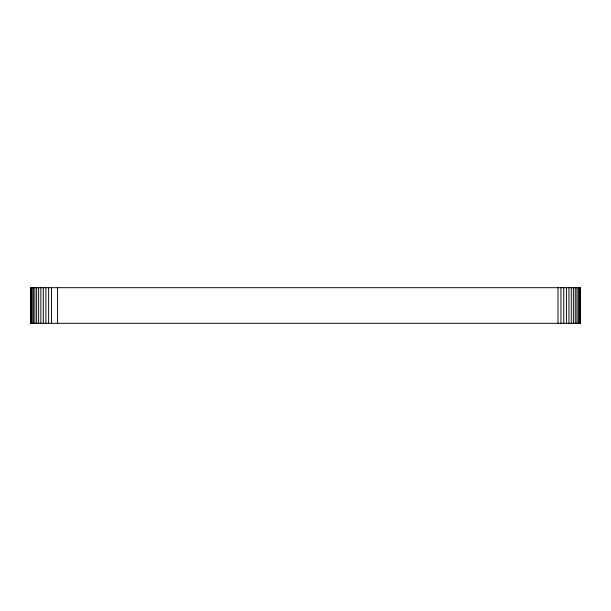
<?xml version="1.0" encoding="UTF-8"?>
<svg xmlns="http://www.w3.org/2000/svg" width="611" height="611" viewBox="0 0 611 611"><rect width="100%" height="100%" fill="white"/><g stroke="black" fill="none" stroke-linecap="round" stroke-linejoin="round"><path stroke-width="0.92" d="M30.55 323.311L580.45 323.311L580.45 287.689L30.55 287.689L30.596 323.311M580.404 287.689L580.404 323.311M580.259 287.689L580.259 323.311M580.03 287.689L580.03 323.311M579.304 287.689L579.304 323.311M578.258 287.689L578.258 323.311M576.906 287.689L576.906 323.311M575.272 287.689L575.272 323.311M573.385 287.689L573.385 323.311M571.262 287.689L571.262 323.311M568.933 287.689L568.933 323.311M566.42 287.689L566.42 323.311M563.747 287.689L563.747 323.311M560.936 287.689L560.936 323.311M558.011 287.689L558.011 323.311M57.579 287.689L57.579 323.311M51.515 287.689L51.515 323.311M48.643 287.689L48.643 323.311M45.901 287.689L45.901 323.311M43.305 287.689L43.305 323.311M40.876 287.689L40.876 323.311M38.653 287.689L38.653 323.311M36.645 287.689L36.645 323.311M34.88 287.689L34.88 323.311M33.384 287.689L33.384 323.311M32.177 287.689L32.177 323.311M31.291 287.689L31.291 323.311M30.741 287.689L30.741 323.311"/></g></svg>
